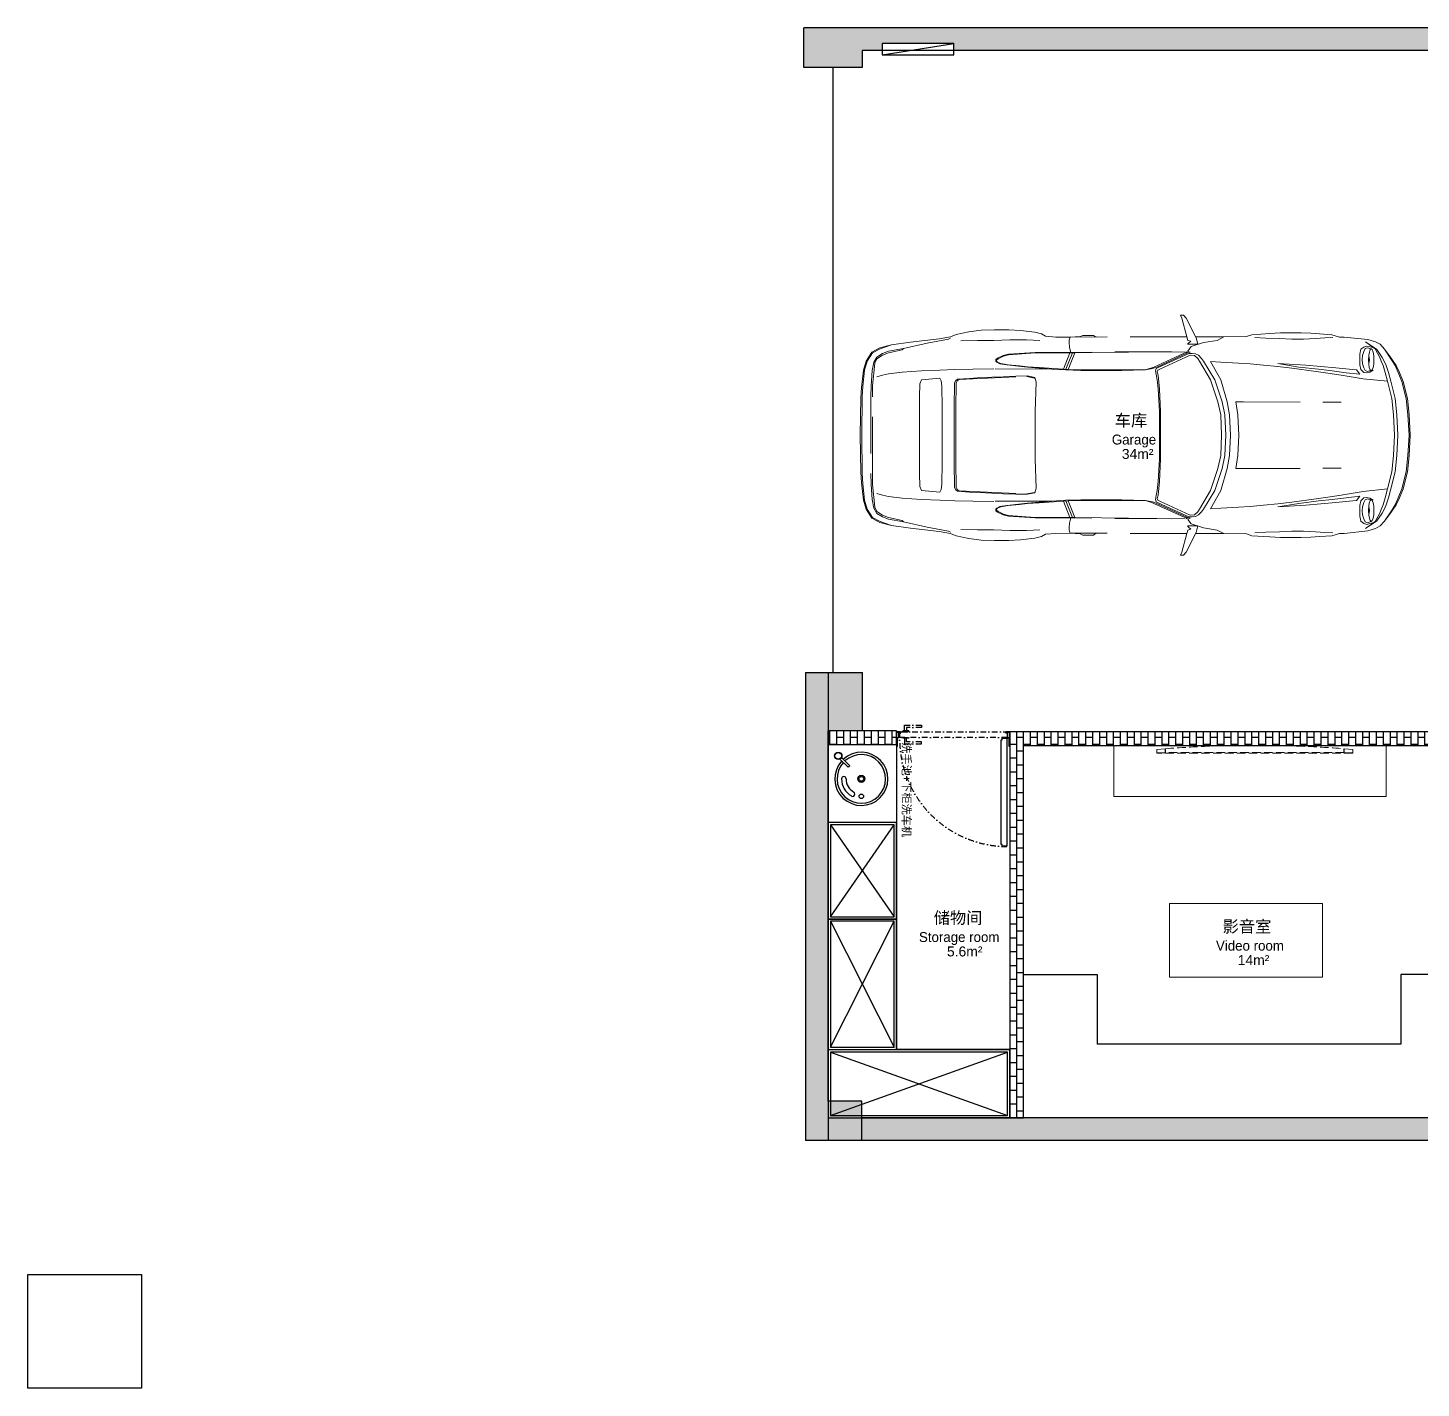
# Model space of a CAD drawing. Header units: millimetres. Extents: x -108767 to 78913, y -380878 to 1470.
# Drawn here: x -222 to 12053, y -177998 to -166016 of the extents above; entities that cross this region are included whole.
import ezdxf
from ezdxf.enums import TextEntityAlignment as Align

# ---------------------------------------------------------------- set-up
doc = ezdxf.new("R2010")
doc.units = ezdxf.units.MM
doc.header["$LTSCALE"] = 10
doc.linetypes.add('DASH', pattern=[0.35, 0.25, -0.1])
doc.linetypes.add('DASHDOT', pattern=[1, 0.5, -0.25, 0, -0.25])
for name, color, linetype in [('012到顶家具', 55, 'Continuous'), ('021洁具', 146, 'Continuous'), ('3-New Window', 4, 'Continuous'), ('DOOR', 60, 'Continuous'), ('FF-FURN', 51, 'Continuous'), ('FF-TEXT', 50, 'Continuous'), ('NW-01-wall(原有墙体)', 255, 'Continuous'), ('NW-02-free(活动家具)', 241, 'Continuous'), ('NW-02-厨卫具', 44, 'Continuous'), ('T01-天花', 30, 'Continuous'), ('wipess', 8, 'Continuous'), ('强弱电箱', 10, 'Continuous')]:
    doc.layers.add(name, color=color, linetype=linetype)
doc.layers.add('活动家具', color=34, linetype='Continuous', lineweight=18)
doc.styles.add('ARIAL', font='arial.ttf')
doc.styles.add('CCD-HB', font='hbsmall.shx')
doc.styles.get("Standard").update_dxf_attribs({"font": ''})
doc.styles.add('STO', font='')
doc.styles.get('Standard').set_extended_font_data('SimSun')
doc.styles.get('STO').set_extended_font_data('SimSun')
pattern_1 = [(90, (-70270.71, -180008.13), (-60.96, 4e-15), []), (180, (-70270.71, -180008.13), (-60.96, -60.96), [60.96, -60.96])]

# ---------------------------------------------------------------- blocks, each defined once
blk = doc.blocks.new('车')
at = {"layer": 'NW-02-free(活动家具)', "color": 8, "linetype": 'DASH', "lineweight": 5, "ltscale": 20}
for p, q in [((7193.7, -2589.1), (7191.2, -2589.1)), ((7191.2, -2589.1), (7192.3, -2592)), ((7196.2, -2592), (7193.7, -2589.1)), ((7027.2, -2602.1), (7015.4, -2602.4)), ((7039.8, -2602.1), (7027.2, -2602.1)), ((7050.2, -2602.7), (7039.8, -2602.1)), ((7192.3, -2592), (7196.6, -2608.4)), ((7204.8, -2609.2), (7196.2, -2592)), ((6953.3, -2613.1), (6936.5, -2615.3)), ((6967.8, -2613.9), (6946.9, -2618.7)), ((6978.4, -2610.1), (6953.3, -2613.1)), ((6986.7, -2610.3), (6967.8, -2613.9)), ((6988.5, -2608.4), (6978.4, -2610.1)), ((6988.5, -2609.4), (6986.7, -2610.3)), ((6993.5, -2606.3), (6988.5, -2608.4)), ((7004.6, -2603.8), (6993.5, -2606.3)), ((7012.1, -2611.4), (6997.6, -2611.8)), ((7015.4, -2602.4), (7004.6, -2603.8)), ((7026.6, -2611.4), (7012.1, -2611.4)), ((7040.6, -2611), (7026.6, -2611.4)), ((7055.3, -2611), (7040.6, -2611)), ((7062.7, -2604.2), (7050.2, -2602.7)), ((7067.1, -2611.4), (7055.3, -2611)), ((7068.5, -2605.6), (7062.7, -2604.2)), ((7072.1, -2607.8), (7068.5, -2605.6)), ((7081.3, -2608.5), (7072.1, -2607.8)), ((7094, -2608.5), (7081.3, -2608.5)), ((7092.9, -2611.2), (7094, -2608.5)), ((7092.9, -2613.4), (7092.9, -2611.2)), ((7093.2, -2617.4), (7092.9, -2613.4)), ((7196.6, -2608.3), (7094, -2608.5)), ((7102.2, -2608.4), (7098.3, -2608.4)), ((7105.1, -2607), (7102.2, -2608.4)), ((7114.4, -2607), (7105.1, -2607)), ((7116.2, -2608.4), (7114.4, -2607)), ((7116.9, -2608.4), (7116.2, -2608.4)), ((7196.6, -2608.4), (7197.4, -2611.4)), ((7198.1, -2613.8), (7197.3, -2614.9)), ((7197.4, -2611.4), (7200.2, -2612.1)), ((7200.2, -2612.1), (7198.1, -2613.8)), ((7200.5, -2616.9), (7211.3, -2613.3)), ((7229.2, -2608.3), (7204.4, -2608.3)), ((7206.2, -2614.9), (7204.8, -2609.2)), ((7211.3, -2613.3), (7223.5, -2611.4)), ((7223.5, -2611.4), (7229.2, -2608.3)), ((7249.3, -2608), (7229.2, -2608.3)), ((7254, -2606.4), (7249.3, -2608)), ((7269.7, -2605.4), (7254, -2606.4)), ((7266.2, -2609.5), (7256.7, -2608.9)), ((7278.2, -2609.9), (7266.2, -2609.5)), ((7279.1, -2604.8), (7269.7, -2605.4)), ((7289.1, -2610.4), (7278.2, -2609.9)), ((7289.1, -2604.8), (7279.1, -2604.8)), ((7297.4, -2604.8), (7289.1, -2604.8)), ((7299.5, -2610.3), (7289.1, -2610.4)), ((7306, -2605.1), (7297.4, -2604.8)), ((7309.9, -2609.8), (7299.5, -2610.3)), ((7313.5, -2605.7), (7306, -2605.1)), ((7318.2, -2609.3), (7309.9, -2609.8)), ((7324.3, -2606.4), (7313.5, -2605.7)), ((7325.3, -2609), (7318.2, -2609.3)), ((7331.1, -2608.5), (7324.3, -2606.4)), ((7335.4, -2608.5), (7331.1, -2608.5)), ((7356.2, -2610.6), (7335.4, -2608.5)), ((7362.7, -2618.9), (7354, -2612.6)), ((7354, -2612.6), (7364.1, -2619.5)), ((7363, -2612.8), (7356.2, -2610.6)), ((7367, -2614.9), (7363, -2612.8)), ((6914, -2629.7), (6919.2, -2621.7)), ((6919.7, -2622.4), (6915.1, -2629.7)), ((6919.2, -2621.7), (6926.2, -2618.1)), ((6926.4, -2618.8), (6919.7, -2622.4)), ((6923.6, -2626.1), (6920.9, -2630.6)), ((6928.6, -2623.1), (6923.6, -2626.1)), ((6928.6, -2624.5), (6923.6, -2627.8)), ((6926.2, -2618.1), (6936.5, -2615.3)), ((6936.5, -2615.3), (6926.4, -2618.8)), ((6933.9, -2620.9), (6928.6, -2623.1)), ((6933.9, -2622.3), (6928.6, -2624.5)), ((6946.9, -2618.7), (6933.9, -2620.9)), ((6945.8, -2619.9), (6933.9, -2622.3)), ((6946.9, -2618.7), (6945.8, -2619.9)), ((7029.9, -2627.2), (7034.8, -2624.8)), ((7030.4, -2627.6), (7035, -2625.3)), ((7034.8, -2624.8), (7039.4, -2623.6)), ((7035, -2625.3), (7039.4, -2624.1)), ((7039.4, -2623.6), (7063.1, -2622.1)), ((7039.4, -2624.1), (7063.1, -2622.4)), ((7063.1, -2622.1), (7197.6, -2621.1)), ((7063.1, -2622.4), (7094.3, -2622.5)), ((7093.7, -2622.5), (7087.9, -2636.8)), ((7095.8, -2622.5), (7090, -2636.9)), ((7097.9, -2622.5), (7092.1, -2637)), ((7094.3, -2621.1), (7093.2, -2617.4)), ((7094.3, -2622.5), (7094.3, -2621.1)), ((7094.3, -2622.5), (7097.9, -2622.5)), ((7097.9, -2622.5), (7145.2, -2621.9)), ((7145.2, -2621.9), (7196.1, -2621.4)), ((7194.3, -2622.7), (7167.6, -2634.9)), ((7196.8, -2622.7), (7170.1, -2634.9)), ((7198.4, -2623), (7171.3, -2635.3)), ((7199.7, -2624.6), (7172.8, -2636.8)), ((7197.1, -2621.8), (7194.3, -2622.7)), ((7196.1, -2621.4), (7197.1, -2621.8)), ((7199.6, -2621.8), (7196.8, -2622.7)), ((7197.3, -2614.9), (7206.2, -2614.9)), ((7197.6, -2620.8), (7200.5, -2616.9)), ((7197.6, -2621.1), (7199.6, -2621.8)), ((7201.4, -2622.9), (7198.4, -2623)), ((7203.3, -2624.8), (7199.7, -2624.6)), ((7204.3, -2623.2), (7201.4, -2622.9)), ((7206.2, -2627.3), (7203.3, -2624.8)), ((7207, -2624.6), (7204.3, -2623.2)), ((7209.6, -2627.3), (7207, -2624.6)), ((7349.1, -2623.6), (7349, -2627.1)), ((7349.9, -2619.2), (7349.1, -2623.6)), ((7352.7, -2617.3), (7349.9, -2619.2)), ((7351.2, -2628.4), (7351.5, -2624.8)), ((7351.5, -2624.8), (7352.5, -2621.2)), ((7352.5, -2621.2), (7353.9, -2618.7)), ((7355.1, -2616.4), (7352.7, -2617.3)), ((7353.9, -2618.7), (7355.7, -2617.9)), ((7358, -2617.1), (7355.1, -2616.4)), ((7355.7, -2617.9), (7359.1, -2618.9)), ((7357, -2624.6), (7356.7, -2628.6)), ((7357.5, -2621.7), (7357, -2624.6)), ((7357.1, -2624.9), (7357.6, -2628.6)), ((7358.2, -2619.6), (7357.5, -2621.7)), ((7360.9, -2617.8), (7358, -2617.1)), ((7359.1, -2618.9), (7358.2, -2619.6)), ((7360, -2619.6), (7359.1, -2618.9)), ((7360.7, -2621.7), (7360, -2619.6)), ((7361.3, -2624.9), (7360.7, -2621.7)), ((7361.4, -2628.6), (7361.3, -2624.9)), ((7366.6, -2626.4), (7362.7, -2618.9)), ((7364.1, -2619.5), (7368.8, -2626.4)), ((7368, -2629.6), (7366.6, -2626.4)), ((7370.9, -2619.2), (7367, -2614.9)), ((7368.8, -2626.4), (7370.6, -2629.6)), ((7377.7, -2629.3), (7370.9, -2619.2)), ((7375.2, -2625), (7370.9, -2619.2)), ((7381.2, -2633.6), (7375.2, -2625)), ((6909.9, -2653), (6911.8, -2637.8)), ((6912.8, -2637.8), (6911.1, -2651.9)), ((6911.8, -2637.8), (6914, -2629.7)), ((6915.1, -2629.7), (6912.8, -2637.8)), ((6919.5, -2638.1), (6918.6, -2651.6)), ((6920.9, -2630.6), (6919.5, -2638.1)), ((6921.7, -2631.4), (6919.7, -2651.4)), ((6923.6, -2627.8), (6921.7, -2631.4)), ((6962.9, -2638.3), (6945.8, -2639.3)), ((6979, -2637.6), (6962.9, -2638.3)), ((6992.4, -2637), (6979, -2637.6)), ((7008.2, -2636.8), (6992.4, -2637)), ((7026.5, -2636.6), (7008.2, -2636.8)), ((7077.8, -2636.7), (7026.5, -2636.6)), ((7028.3, -2629.8), (7028.5, -2628.3)), ((7029.3, -2630.7), (7028.3, -2629.8)), ((7028.5, -2628.3), (7029.9, -2627.2)), ((7029.1, -2629.8), (7029.2, -2628.6)), ((7029.8, -2630.7), (7029.1, -2629.8)), ((7029.2, -2628.6), (7030.4, -2627.6)), ((7031.9, -2632), (7029.3, -2630.7)), ((7032.9, -2631.9), (7029.8, -2630.7)), ((7038, -2633.1), (7031.9, -2632)), ((7039.3, -2632.9), (7032.9, -2631.9)), ((7048.3, -2634.2), (7038, -2633.1)), ((7049.2, -2633.9), (7039.3, -2632.9)), ((7056.4, -2634.9), (7048.3, -2634.2)), ((7056.3, -2634.7), (7049.2, -2633.9)), ((7066.7, -2635.4), (7056.3, -2634.7)), ((7066.7, -2636), (7056.4, -2634.9)), ((7087.9, -2636.8), (7066.7, -2635.4)), ((7077.8, -2636.7), (7066.7, -2636)), ((7089.7, -2637.5), (7077.8, -2636.7)), ((7092.1, -2637), (7087.9, -2636.8)), ((7103.4, -2637.9), (7089.7, -2637.5)), ((7116.9, -2637.4), (7092.1, -2637)), ((7116.9, -2637.9), (7103.4, -2637.9)), ((7126.5, -2637.3), (7116.9, -2637.4)), ((7139.5, -2637.9), (7116.9, -2637.9)), ((7139.6, -2637.3), (7126.5, -2637.3)), ((7160.1, -2637.4), (7139.5, -2637.9)), ((7151.9, -2637.3), (7139.6, -2637.3)), ((7161.1, -2637), (7151.9, -2637.3)), ((7166.3, -2636.3), (7160.1, -2637.4)), ((7163.8, -2636.3), (7161.1, -2637)), ((7165.7, -2635.6), (7163.8, -2636.3)), ((7167.6, -2634.9), (7165.7, -2635.6)), ((7168.3, -2635.6), (7166.3, -2636.3)), ((7170.1, -2634.9), (7168.3, -2635.6)), ((7169.7, -2636.1), (7169, -2638.2)), ((7169, -2638.2), (7169.7, -2641.6)), ((7171.3, -2635.3), (7169.7, -2636.1)), ((7171.2, -2637.7), (7170.5, -2639.1)), ((7170.5, -2639.1), (7171.4, -2642)), ((7172.8, -2636.8), (7171.2, -2637.7)), ((7207.8, -2629.7), (7206.2, -2627.3)), ((7217.6, -2646.1), (7207.8, -2629.7)), ((7211.3, -2629.7), (7209.6, -2627.3)), ((7221.2, -2646.1), (7211.3, -2629.7)), ((7226.6, -2630.7), (7217.5, -2630)), ((7217.5, -2630), (7226.5, -2646.1)), ((7242.1, -2631.4), (7226.6, -2630.7)), ((7252.5, -2632.2), (7242.1, -2631.4)), ((7264.3, -2633.2), (7252.5, -2632.2)), ((7276.9, -2634.4), (7264.3, -2633.2)), ((7276.9, -2631.8), (7295.2, -2634.9)), ((7301.4, -2633.4), (7276.9, -2631.8)), ((7289.1, -2635.8), (7276.9, -2634.4)), ((7310.6, -2638.7), (7289.1, -2635.8)), ((7295.2, -2634.9), (7312.8, -2636.9)), ((7314.7, -2634.3), (7301.4, -2633.4)), ((7320.9, -2640.4), (7310.6, -2638.7)), ((7312.8, -2636.9), (7324.7, -2638.3)), ((7328, -2635.6), (7314.7, -2634.3)), ((7324.7, -2638.3), (7337, -2639.9)), ((7339.6, -2636.7), (7328, -2635.6)), ((7346, -2637.3), (7339.6, -2636.7)), ((7349.2, -2641.2), (7346, -2637.3)), ((7349, -2627.1), (7349, -2629.3)), ((7349, -2629.3), (7349.1, -2632.9)), ((7349.1, -2632.9), (7349.9, -2637.2)), ((7349.9, -2637.2), (7352.7, -2639.8)), ((7351.5, -2632), (7351.2, -2628.4)), ((7352.5, -2635.6), (7351.5, -2632)), ((7353.9, -2637.9), (7352.5, -2635.6)), ((7355.7, -2638.8), (7353.9, -2637.9)), ((7356.8, -2638.6), (7355.7, -2638.8)), ((7356.7, -2628.6), (7357.1, -2632.3)), ((7359.1, -2638), (7356.8, -2638.6)), ((7357.6, -2628.6), (7356.9, -2632.2)), ((7357.1, -2632.3), (7357.4, -2635.2)), ((7357.4, -2635.2), (7358.2, -2637.4)), ((7358, -2639.4), (7360.9, -2637.6)), ((7358.2, -2637.4), (7359.1, -2638)), ((7359.1, -2638), (7360, -2637.4)), ((7360, -2637.4), (7360.7, -2635.4)), ((7360.7, -2635.4), (7361.3, -2632.3)), ((7361.3, -2632.3), (7361.4, -2628.6)), ((7369.5, -2633.5), (7368, -2629.6)), ((7371.5, -2639.7), (7369.5, -2633.5)), ((7370.6, -2629.6), (7372.3, -2633.5)), ((7372.3, -2633.5), (7374.3, -2639.7)), ((7380.1, -2633.6), (7377.7, -2629.3)), ((7382.8, -2639.7), (7380.1, -2633.6)), ((7383.9, -2639.7), (7381.2, -2633.6)), ((6919.7, -2651.4), (6919.6, -2661.1)), ((6928.6, -2642.1), (6923.6, -2643.5)), ((6933.9, -2640.8), (6928.6, -2642.1)), ((6945.8, -2639.3), (6933.9, -2640.8)), ((6961.1, -2661.2), (6961.5, -2649.7)), ((6961.5, -2649.7), (6962.9, -2646.3)), ((6962.9, -2646.3), (6979.1, -2644.8)), ((6979.1, -2644.8), (6980.2, -2647.1)), ((6980.2, -2647.1), (6980.9, -2651.5)), ((6992, -2648.8), (6991.7, -2670.9)), ((6993.2, -2646.9), (6992, -2648.8)), ((6993.1, -2671.3), (6993.3, -2649.2)), ((6994.7, -2645.6), (6993.2, -2646.9)), ((6993.3, -2649.2), (6994.4, -2647.2)), ((6994.4, -2647.2), (6996, -2646)), ((7005.3, -2644.9), (6994.7, -2645.6)), ((6996, -2646), (7055.8, -2643.2)), ((7011.9, -2644.5), (7005.3, -2644.9)), ((7019.3, -2644.1), (7011.9, -2644.5)), ((7025, -2643.9), (7019.3, -2644.1)), ((7034.9, -2643.4), (7025, -2643.9)), ((7046, -2643), (7034.9, -2643.4)), ((7056.3, -2642.8), (7046, -2643)), ((7055.8, -2643.2), (7062.3, -2644.6)), ((7062.7, -2644.2), (7056.3, -2642.8)), ((7063.8, -2648.3), (7062.7, -2644.2)), ((7063.1, -2674.1), (7063.8, -2648.3)), ((7169.7, -2641.6), (7170.6, -2646.1)), ((7170.6, -2646.1), (7171.5, -2654.1)), ((7171.4, -2642), (7172.7, -2654.3)), ((7224.1, -2665.5), (7217.6, -2646.1)), ((7227.7, -2665.5), (7221.2, -2646.1)), ((7226.5, -2646.1), (7232.2, -2665.5)), ((7332.5, -2642.2), (7320.9, -2640.4)), ((7343.1, -2643.8), (7332.5, -2642.2)), ((7337, -2639.9), (7349.2, -2641.2)), ((7352, -2645.3), (7343.1, -2643.8)), ((7373.4, -2647.5), (7352, -2645.3)), ((7352.7, -2639.8), (7355.1, -2640)), ((7355.1, -2640), (7358, -2639.4)), ((7373.4, -2647.5), (7371.5, -2639.7)), ((7377.2, -2662.6), (7373.4, -2647.5)), ((7374.3, -2639.7), (7376.3, -2647.5)), ((7376.3, -2647.5), (7380.1, -2662.6)), ((7386.2, -2647.6), (7382.8, -2639.7)), ((7387.2, -2647.6), (7383.9, -2639.7)), ((7389.9, -2662.7), (7386.2, -2647.6)), ((7391, -2662.7), (7387.2, -2647.6)), ((6908.9, -2694.9), (6909.5, -2662.4)), ((6909.5, -2662.4), (6909.9, -2653)), ((6910.7, -2661.3), (6910.3, -2694.9)), ((6911.1, -2651.9), (6910.7, -2661.3)), ((6918.6, -2651.6), (6918.3, -2661.2)), ((6918.3, -2661.2), (6918.3, -2728.7)), ((6919.6, -2728.8), (6919.6, -2661.1)), ((6961.1, -2694.9), (6961.1, -2661.2)), ((6980.9, -2651.5), (6981, -2670.9)), ((7171.5, -2654.1), (7172.6, -2674.2)), ((7172.7, -2654.3), (7173.4, -2674.2)), ((7378.8, -2677), (7377.2, -2662.6)), ((7380.1, -2662.6), (7381.7, -2677)), ((7391.5, -2677), (7389.9, -2662.7)), ((7392.6, -2677), (7391, -2662.7)), ((6981, -2670.9), (6981, -2694.9)), ((6991.7, -2670.9), (6991.7, -2694.9)), ((6993.1, -2695), (6993.1, -2671.3)), ((7063.1, -2695), (7063.1, -2674.1)), ((7172.6, -2674.2), (7172.5, -2694.9)), ((7173.4, -2674.2), (7173.6, -2694.9)), ((7226.6, -2677), (7224.1, -2665.5)), ((7230.2, -2677), (7227.7, -2665.5)), ((7232.2, -2665.5), (7234.3, -2677)), ((7241.7, -2677), (7239.9, -2665.5)), ((7239.9, -2665.5), (7246.5, -2665.6)), ((7246.5, -2665.6), (7320.9, -2665.8)), ((7320.9, -2665.8), (7332.5, -2665.9)), ((7227.3, -2694.9), (7226.6, -2677)), ((7230.9, -2694.9), (7230.2, -2677)), ((7234.3, -2677), (7235.1, -2694.9)), ((7242.4, -2694.9), (7241.7, -2677)), ((7379.7, -2694.9), (7378.8, -2677)), ((7381.7, -2677), (7382.6, -2694.9)), ((7392.5, -2694.9), (7391.5, -2677)), ((7393.5, -2694.9), (7392.6, -2677)), ((6908.9, -2695), (6909.5, -2727.5)), ((6910.7, -2728.6), (6910.3, -2694.9)), ((6961.1, -2694.9), (6961.1, -2728.6)), ((6981, -2718.9), (6981, -2694.9)), ((6991.7, -2718.9), (6991.7, -2694.9)), ((6993.1, -2694.9), (6993.1, -2718.6)), ((7063.1, -2694.9), (7063.1, -2715.7)), ((7172.6, -2715.7), (7172.5, -2694.9)), ((7173.4, -2715.7), (7173.6, -2694.9)), ((7227.3, -2694.9), (7226.6, -2712.8)), ((7230.9, -2694.9), (7230.2, -2712.8)), ((7234.3, -2712.8), (7235.1, -2694.9)), ((7242.4, -2694.9), (7241.7, -2712.8)), ((7379.7, -2694.9), (7378.8, -2712.9)), ((7381.7, -2712.9), (7382.6, -2694.9)), ((7392.5, -2694.9), (7391.5, -2712.8)), ((7393.5, -2694.9), (7392.6, -2712.8)), ((7393.5, -2694.9), (7393.5, -2694.9)), ((6980.9, -2738.4), (6981, -2718.9)), ((6992, -2741.1), (6991.7, -2718.9)), ((6993.1, -2718.6), (6993.3, -2740.7)), ((7063.1, -2715.7), (7063.8, -2741.6)), ((7171.5, -2735.8), (7172.6, -2715.7)), ((7172.7, -2735.6), (7173.4, -2715.7)), ((7224.1, -2724.4), (7217.6, -2743.7)), ((7227.7, -2724.4), (7221.2, -2743.7)), ((7226.6, -2712.8), (7224.1, -2724.4)), ((7226.5, -2743.7), (7232.2, -2724.4)), ((7230.2, -2712.8), (7227.7, -2724.4)), ((7232.2, -2724.4), (7234.3, -2712.8)), ((7241.7, -2712.8), (7239.9, -2724.4)), ((7239.9, -2724.4), (7246.5, -2724.3)), ((7246.5, -2724.3), (7320.9, -2724.1)), ((7320.9, -2724.1), (7332.5, -2723.9)), ((7378.8, -2712.9), (7377.2, -2727.2)), ((7380.1, -2727.2), (7381.7, -2712.9)), ((7391.5, -2712.8), (7389.9, -2727.2)), ((7392.6, -2712.8), (7391, -2727.2)), ((6909.5, -2727.5), (6909.9, -2736.8)), ((6909.9, -2736.8), (6911.8, -2752.1)), ((6911.1, -2737.9), (6910.7, -2728.6)), ((6918.6, -2738.3), (6918.3, -2728.7)), ((6919.7, -2738.4), (6919.6, -2728.8)), ((6961.1, -2728.6), (6961.5, -2740.1)), ((7170.6, -2743.7), (7171.5, -2735.8)), ((7171.4, -2747.9), (7172.7, -2735.6)), ((7377.2, -2727.2), (7373.4, -2742.3)), ((7376.3, -2742.3), (7380.1, -2727.2)), ((7389.9, -2727.2), (7386.2, -2742.3)), ((7391, -2727.2), (7387.2, -2742.3)), ((6912.8, -2752.1), (6911.1, -2737.9)), ((6919.5, -2751.7), (6918.6, -2738.3)), ((6921.7, -2758.4), (6919.7, -2738.4)), ((6928.6, -2747.8), (6923.6, -2746.3)), ((6933.9, -2749), (6928.6, -2747.8)), ((6945.8, -2750.5), (6933.9, -2749)), ((6961.5, -2740.1), (6962.9, -2743.6)), ((6962.9, -2743.6), (6979.1, -2745)), ((6979.1, -2745), (6980.2, -2742.7)), ((6980.2, -2742.7), (6980.9, -2738.4)), ((6993.2, -2743), (6992, -2741.1)), ((6994.7, -2744.3), (6993.2, -2743)), ((6993.3, -2740.7), (6994.4, -2742.7)), ((6994.4, -2742.7), (6996, -2743.9)), ((7005.3, -2745), (6994.7, -2744.3)), ((6996, -2743.9), (7055.8, -2746.6)), ((7011.9, -2745.4), (7005.3, -2745)), ((7019.3, -2745.8), (7011.9, -2745.4)), ((7025, -2746), (7019.3, -2745.8)), ((7034.9, -2746.5), (7025, -2746)), ((7046, -2746.8), (7034.9, -2746.5)), ((7056.3, -2747), (7046, -2746.8)), ((7055.8, -2746.6), (7062.3, -2745.3)), ((7062.7, -2745.7), (7056.3, -2747)), ((7063.8, -2741.6), (7062.7, -2745.7)), ((7169, -2751.6), (7169.7, -2748.2)), ((7169.7, -2748.2), (7170.6, -2743.7)), ((7170.5, -2750.8), (7171.4, -2747.9)), ((7217.6, -2743.7), (7207.8, -2760.2)), ((7221.2, -2743.7), (7211.3, -2760.2)), ((7217.5, -2759.8), (7226.5, -2743.7)), ((7320.9, -2749.4), (7310.6, -2751.1)), ((7332.5, -2747.7), (7320.9, -2749.4)), ((7343.1, -2746), (7332.5, -2747.7)), ((7337, -2750), (7349.2, -2748.7)), ((7352, -2744.6), (7343.1, -2746)), ((7349.2, -2748.7), (7346, -2752.6)), ((7373.4, -2742.3), (7352, -2744.6)), ((7373.4, -2742.3), (7371.5, -2750.2)), ((7374.3, -2750.2), (7376.3, -2742.3)), ((7386.2, -2742.3), (7382.8, -2750.2)), ((7387.2, -2742.3), (7383.9, -2750.2)), ((6911.8, -2752.1), (6914, -2760.2)), ((6915.1, -2760.2), (6912.8, -2752.1)), ((6914, -2760.2), (6919.2, -2768.1)), ((6919.7, -2767.4), (6915.1, -2760.2)), ((6920.9, -2759.3), (6919.5, -2751.7)), ((6923.6, -2763.8), (6920.9, -2759.3)), ((6923.6, -2762.1), (6921.7, -2758.4)), ((6962.9, -2751.5), (6945.8, -2750.5)), ((6979, -2752.3), (6962.9, -2751.5)), ((6992.4, -2752.8), (6979, -2752.3)), ((7008.2, -2753), (6992.4, -2752.8)), ((7026.5, -2753.2), (7008.2, -2753)), ((7077.8, -2753.1), (7026.5, -2753.2)), ((7029.3, -2759.1), (7028.3, -2760.1)), ((7028.3, -2760.1), (7028.5, -2761.6)), ((7028.5, -2761.6), (7029.9, -2762.7)), ((7029.8, -2759.1), (7029.1, -2760)), ((7029.1, -2760), (7029.2, -2761.2)), ((7029.2, -2761.2), (7030.4, -2762.3)), ((7031.9, -2757.8), (7029.3, -2759.1)), ((7032.9, -2758), (7029.8, -2759.1)), ((7038, -2756.8), (7031.9, -2757.8)), ((7039.3, -2757), (7032.9, -2758)), ((7048.3, -2755.6), (7038, -2756.8)), ((7049.2, -2756), (7039.3, -2757)), ((7056.4, -2754.9), (7048.3, -2755.6)), ((7056.3, -2755.2), (7049.2, -2756)), ((7066.7, -2754.5), (7056.3, -2755.2)), ((7066.7, -2753.9), (7056.4, -2754.9)), ((7087.9, -2753), (7066.7, -2754.5)), ((7077.8, -2753.1), (7066.7, -2753.9)), ((7089.7, -2752.3), (7077.8, -2753.1)), ((7092.1, -2752.8), (7087.9, -2753)), ((7093.7, -2767.4), (7087.9, -2753)), ((7103.4, -2752), (7089.7, -2752.3)), ((7095.8, -2767.4), (7090, -2752.9)), ((7116.9, -2752.5), (7092.1, -2752.8)), ((7097.9, -2767.4), (7092.1, -2752.8)), ((7116.9, -2752), (7103.4, -2752)), ((7139.5, -2752), (7116.9, -2752)), ((7126.5, -2752.6), (7116.9, -2752.5)), ((7139.6, -2752.6), (7126.5, -2752.6)), ((7160.1, -2752.5), (7139.5, -2752)), ((7151.9, -2752.6), (7139.6, -2752.6)), ((7161.1, -2752.9), (7151.9, -2752.6)), ((7166.3, -2753.6), (7160.1, -2752.5)), ((7163.8, -2753.6), (7161.1, -2752.9)), ((7165.7, -2754.3), (7163.8, -2753.6)), ((7167.6, -2755), (7165.7, -2754.3)), ((7168.3, -2754.3), (7166.3, -2753.6)), ((7194.3, -2767.1), (7167.6, -2755)), ((7170.1, -2755), (7168.3, -2754.3)), ((7169.7, -2753.7), (7169, -2751.6)), ((7171.3, -2754.6), (7169.7, -2753.7)), ((7196.8, -2767.1), (7170.1, -2755)), ((7171.2, -2752.1), (7170.5, -2750.8)), ((7172.8, -2753.1), (7171.2, -2752.1)), ((7198.4, -2766.8), (7171.3, -2754.6)), ((7199.7, -2765.3), (7172.8, -2753.1)), ((7207.8, -2760.2), (7206.2, -2762.5)), ((7211.3, -2760.2), (7209.6, -2762.5)), ((7226.6, -2759.1), (7217.5, -2759.8)), ((7242.1, -2758.4), (7226.6, -2759.1)), ((7252.5, -2757.7), (7242.1, -2758.4)), ((7264.3, -2756.6), (7252.5, -2757.7)), ((7276.9, -2755.4), (7264.3, -2756.6)), ((7289.1, -2754), (7276.9, -2755.4)), ((7276.9, -2758.1), (7295.2, -2755)), ((7301.4, -2756.5), (7276.9, -2758.1)), ((7310.6, -2751.1), (7289.1, -2754)), ((7295.2, -2755), (7312.8, -2752.9)), ((7314.7, -2755.5), (7301.4, -2756.5)), ((7312.8, -2752.9), (7324.7, -2751.5)), ((7328, -2754.3), (7314.7, -2755.5)), ((7324.7, -2751.5), (7337, -2750)), ((7339.6, -2753.1), (7328, -2754.3)), ((7346, -2752.6), (7339.6, -2753.1)), ((7349, -2760.6), (7349.1, -2757)), ((7349, -2762.7), (7349, -2760.6)), ((7349.1, -2757), (7349.9, -2752.7)), ((7349.9, -2752.7), (7352.7, -2750.1)), ((7351.5, -2757.9), (7351.2, -2761.5)), ((7351.2, -2761.5), (7351.5, -2765)), ((7352.5, -2754.3), (7351.5, -2757.9)), ((7353.9, -2752), (7352.5, -2754.3)), ((7352.7, -2750.1), (7355.1, -2749.8)), ((7355.7, -2751), (7353.9, -2752)), ((7355.1, -2749.8), (7358, -2750.5)), ((7356.8, -2751.2), (7355.7, -2751)), ((7356.7, -2761.3), (7357.1, -2757.6)), ((7357, -2765.3), (7356.7, -2761.3)), ((7359.1, -2751.8), (7356.8, -2751.2)), ((7357.6, -2761.3), (7356.9, -2757.6)), ((7357.1, -2757.6), (7357.4, -2754.7)), ((7357.1, -2765), (7357.6, -2761.3)), ((7357.4, -2754.7), (7358.2, -2752.5)), ((7358, -2750.5), (7360.9, -2752.3)), ((7358.2, -2752.5), (7359.1, -2751.8)), ((7359.1, -2751.8), (7360, -2752.5)), ((7360, -2752.5), (7360.7, -2754.4)), ((7360.7, -2754.4), (7361.3, -2757.6)), ((7361.3, -2757.6), (7361.4, -2761.3)), ((7361.4, -2761.3), (7361.3, -2765)), ((7368, -2760.3), (7366.6, -2763.5)), ((7369.5, -2756.3), (7368, -2760.3)), ((7368.8, -2763.5), (7370.6, -2760.3)), ((7371.5, -2750.2), (7369.5, -2756.3)), ((7370.6, -2760.3), (7372.3, -2756.3)), ((7377.7, -2760.6), (7370.9, -2770.6)), ((7372.3, -2756.3), (7374.3, -2750.2)), ((7381.2, -2756.3), (7375.2, -2764.8)), ((7380.1, -2756.3), (7377.7, -2760.6)), ((7382.8, -2750.2), (7380.1, -2756.3)), ((7383.9, -2750.2), (7381.2, -2756.3)), ((6919.2, -2768.1), (6926.2, -2771.7)), ((6926.4, -2771.1), (6919.7, -2767.4)), ((6928.6, -2765.3), (6923.6, -2762.1)), ((6928.6, -2766.8), (6923.6, -2763.8)), ((6926.2, -2771.7), (6936.5, -2774.5)), ((6936.5, -2774.5), (6926.4, -2771.1)), ((6933.9, -2767.5), (6928.6, -2765.3)), ((6933.9, -2769), (6928.6, -2766.8)), ((6945.8, -2770), (6933.9, -2767.5)), ((6946.9, -2771.2), (6933.9, -2769)), ((6946.9, -2771.2), (6945.8, -2770)), ((6967.8, -2776), (6946.9, -2771.2)), ((7029.9, -2762.7), (7034.8, -2765.1)), ((7030.4, -2762.3), (7035, -2764.5)), ((7034.8, -2765.1), (7039.4, -2766.2)), ((7035, -2764.5), (7039.4, -2765.8)), ((7039.4, -2765.8), (7063.1, -2767.4)), ((7039.4, -2766.2), (7063.1, -2767.8)), ((7063.1, -2767.4), (7094.3, -2767.4)), ((7063.1, -2767.8), (7197.6, -2768.8)), ((7093.2, -2772.4), (7092.9, -2776.4)), ((7094.3, -2768.8), (7093.2, -2772.4)), ((7094.3, -2767.4), (7097.9, -2767.4)), ((7094.3, -2767.4), (7094.3, -2768.8)), ((7097.9, -2767.4), (7145.2, -2767.9)), ((7145.2, -2767.9), (7196.1, -2768.5)), ((7197.1, -2768.1), (7194.3, -2767.1)), ((7196.1, -2768.5), (7197.1, -2768.1)), ((7199.6, -2768.1), (7196.8, -2767.1)), ((7197.6, -2768.8), (7199.6, -2768.1)), ((7197.6, -2769.1), (7200.5, -2773)), ((7201.4, -2766.9), (7198.4, -2766.8)), ((7203.3, -2765), (7199.7, -2765.3)), ((7200.5, -2773), (7211.3, -2776.6)), ((7204.3, -2766.7), (7201.4, -2766.9)), ((7206.2, -2762.5), (7203.3, -2765)), ((7207, -2765.2), (7204.3, -2766.7)), ((7209.6, -2762.5), (7207, -2765.2)), ((7349.1, -2766.3), (7349, -2762.7)), ((7349.9, -2770.6), (7349.1, -2766.3)), ((7352.7, -2772.6), (7349.9, -2770.6)), ((7351.5, -2765), (7352.5, -2768.7)), ((7352.5, -2768.7), (7353.9, -2771.2)), ((7355.1, -2773.5), (7352.7, -2772.6)), ((7353.9, -2771.2), (7355.7, -2772)), ((7354, -2777.2), (7364.1, -2770.3)), ((7362.7, -2771), (7354, -2777.2)), ((7358, -2772.8), (7355.1, -2773.5)), ((7355.7, -2772), (7359.1, -2771)), ((7357.5, -2768.1), (7357, -2765.3)), ((7358.2, -2770.2), (7357.5, -2768.1)), ((7360.9, -2772), (7358, -2772.8)), ((7359.1, -2771), (7358.2, -2770.2)), ((7360, -2770.2), (7359.1, -2771)), ((7360.7, -2768.1), (7360, -2770.2)), ((7361.3, -2765), (7360.7, -2768.1)), ((7366.6, -2763.5), (7362.7, -2771)), ((7364.1, -2770.3), (7368.8, -2763.5)), ((7370.9, -2770.6), (7367, -2774.9)), ((7375.2, -2764.8), (7370.9, -2770.6)), ((6953.3, -2776.8), (6936.5, -2774.5)), ((6978.4, -2779.7), (6953.3, -2776.8)), ((6986.7, -2779.5), (6967.8, -2776)), ((6988.5, -2781.5), (6978.4, -2779.7)), ((6988.5, -2780.5), (6986.7, -2779.5)), ((6993.5, -2783.5), (6988.5, -2781.5)), ((7004.6, -2786), (6993.5, -2783.5)), ((7012.1, -2778.4), (6997.6, -2778)), ((7015.4, -2787.5), (7004.6, -2786)), ((7026.6, -2778.4), (7012.1, -2778.4)), ((7040.6, -2778.8), (7026.6, -2778.4)), ((7055.3, -2778.8), (7040.6, -2778.8)), ((7062.7, -2785.6), (7050.2, -2787.1)), ((7067.1, -2778.4), (7055.3, -2778.8)), ((7068.5, -2784.2), (7062.7, -2785.6)), ((7072.1, -2782.1), (7068.5, -2784.2)), ((7081.3, -2781.4), (7072.1, -2782.1)), ((7094, -2781.3), (7081.3, -2781.4)), ((7092.9, -2776.4), (7092.9, -2778.6)), ((7092.9, -2778.6), (7094, -2781.3)), ((7196.6, -2781.5), (7094, -2781.3)), ((7102.2, -2781.4), (7098.3, -2781.4)), ((7105.1, -2782.9), (7102.2, -2781.4)), ((7114.4, -2782.9), (7105.1, -2782.9)), ((7116.2, -2781.4), (7114.4, -2782.9)), ((7116.9, -2781.4), (7116.2, -2781.4)), ((7192.3, -2797.9), (7196.6, -2781.5)), ((7204.8, -2780.7), (7196.2, -2797.9)), ((7196.6, -2781.5), (7197.4, -2778.5)), ((7198.1, -2776.1), (7197.3, -2774.9)), ((7197.3, -2774.9), (7206.2, -2774.9)), ((7197.4, -2778.5), (7200.2, -2777.8)), ((7200.2, -2777.8), (7198.1, -2776.1)), ((7229.2, -2781.5), (7204.4, -2781.6)), ((7204.4, -2781.6), (7204.4, -2781.6)), ((7206.2, -2774.9), (7204.8, -2780.7)), ((7211.3, -2776.6), (7223.5, -2778.5)), ((7223.5, -2778.5), (7229.2, -2781.5)), ((7249.3, -2781.8), (7229.2, -2781.5)), ((7254, -2783.5), (7249.3, -2781.8)), ((7269.7, -2784.5), (7254, -2783.5)), ((7266.2, -2780.3), (7256.7, -2781)), ((7278.2, -2780), (7266.2, -2780.3)), ((7279.1, -2785.1), (7269.7, -2784.5)), ((7289.1, -2779.5), (7278.2, -2780)), ((7289.1, -2785.1), (7279.1, -2785.1)), ((7299.5, -2779.6), (7289.1, -2779.5)), ((7297.4, -2785.1), (7289.1, -2785.1)), ((7306, -2784.7), (7297.4, -2785.1)), ((7309.9, -2780.1), (7299.5, -2779.6)), ((7313.5, -2784.1), (7306, -2784.7)), ((7318.2, -2780.6), (7309.9, -2780.1)), ((7324.3, -2783.5), (7313.5, -2784.1)), ((7325.3, -2780.9), (7318.2, -2780.6)), ((7331.1, -2781.4), (7324.3, -2783.5)), ((7335.4, -2781.4), (7331.1, -2781.4)), ((7356.2, -2779.2), (7335.4, -2781.4)), ((7363, -2777.1), (7356.2, -2779.2)), ((7367, -2774.9), (7363, -2777.1)), ((7027.2, -2787.8), (7015.4, -2787.5)), ((7039.8, -2787.8), (7027.2, -2787.8)), ((7050.2, -2787.1), (7039.8, -2787.8)), ((7191.2, -2800.7), (7192.3, -2797.9)), ((7196.2, -2797.9), (7193.7, -2800.7)), ((7193.7, -2800.7), (7191.2, -2800.7))]:
    blk.add_line(p, q, dxfattribs=at)
blk = doc.blocks.new('*U163')
for points in [[(7.8, 7.2), (6.8, 7.2), (6.8, 5.8), (2.8, 5.8), (2.8, 100.7), (6.8, 100.7), (6.8, 99.2), (7.8, 99.2), (7.8, 7.2)], [(1.5, 0.7), (1.5, 0.5)]]:
    blk.add_lwpolyline(points)
for points in [[(0, 0), (3.5, 0), (3.5, 0.5), (1.5, 0.5), (1.5, 1), (2, 1), (2, 5), (1, 5), (1, 12.8), (0, 12.8), (0, 10.8), (0, 10.8), (0, 0)], [(100, 0), (100, 10.8), (100, 10.8), (100, 12.8), (99, 12.8), (99, 5), (98, 5), (98, 1), (98.5, 1), (98.5, 0.5), (96.5, 0.5), (96.5, 0), (100, 0)]]:
    blk.add_lwpolyline(points, close=True)
at = {"color": 5}
for points in [[(3, 0.5, 2.414214), (2.8, 0.7), (1.5, 0.7), (1.5, 0.5)], [(97, 0.5, -2.414214), (97.2, 0.7), (98.5, 0.7), (98.5, 0.5)]]:
    blk.add_lwpolyline(points, format="xyb", close=True, dxfattribs=at)
for points in [[(1.8, 5.5), (1.8, 5)], [(2.8, 5.5), (2.8, 5)]]:
    blk.add_lwpolyline(points, dxfattribs=at)
at = {"color": 251, "linetype": 'DASHDOT'}
for points in [[(4, 0), (4, 1), (2.5, 1), (2.5, 5), (97.5, 5), (97.5, 1), (96, 1), (96, 0), (4, 0)], [(93, 5.8), (93, 10.8), (78, 10.8), (78, 8.8), (91, 8.8), (91, 5.8), (93, 5.8)], [(89, 5), (89, 5.8), (95, 5.8), (95, 5), (89, 5)], [(89, 0), (89, -0.8), (95, -0.8), (95, 0), (89, 0)], [(93, -0.8), (93, -5.8), (78, -5.8), (78, -3.8), (91, -3.8), (91, -0.8), (93, -0.8)]]:
    blk.add_lwpolyline(points, dxfattribs=at)
at = {"color": 5}
blk.add_circle((2.2, 5.5), 0.5, dxfattribs=at)
at = {"color": 251, "linetype": 'DASHDOT'}
blk.add_arc((2.2, 6.1), 95, 356.301, 89.664, dxfattribs=at)
blk = doc.blocks.new('*U165')
blk.add_lwpolyline([(185.6, -3349.3), (25.6, -3349.3), (25.6, -3409.3), (185.6, -3409.3)], close=True)
at = {"color": 6}
blk.add_lwpolyline([(183.6, -3351.3), (27.6, -3351.3), (27.6, -3407.3), (183.6, -3407.3)], close=True, dxfattribs=at)
at = {"color": 250}
for points in [[(27.6, -3407.3), (183.6, -3351.3)], [(27.6, -3351.3), (183.6, -3407.3)]]:
    blk.add_lwpolyline(points, dxfattribs=at)
blk = doc.blocks.new('*U166')
blk.add_lwpolyline([(85.6, -3321.8), (25.6, -3321.8), (25.6, -3436.8), (85.6, -3436.8)], close=True)
at = {"color": 6}
blk.add_lwpolyline([(83.6, -3323.8), (27.6, -3323.8), (27.6, -3434.8), (83.6, -3434.8)], close=True, dxfattribs=at)
at = {"color": 250}
for points in [[(27.6, -3434.8), (83.6, -3323.8)], [(27.6, -3323.8), (83.6, -3434.8)]]:
    blk.add_lwpolyline(points, dxfattribs=at)
blk = doc.blocks.new('*U173')
blk.add_lwpolyline([(85.6, -3351.8), (25.6, -3351.8), (25.6, -3436.8), (85.6, -3436.8)], close=True)
at = {"color": 6}
blk.add_lwpolyline([(83.6, -3353.8), (27.6, -3353.8), (27.6, -3434.8), (83.6, -3434.8)], close=True, dxfattribs=at)
at = {"color": 250}
for points in [[(27.6, -3434.8), (83.6, -3353.8)], [(27.6, -3353.8), (83.6, -3434.8)]]:
    blk.add_lwpolyline(points, dxfattribs=at)
blk = doc.blocks.new('A$C4E3F7C38')
at = {"layer": 'NW-02-厨卫具', "color": 8}
blk.add_lwpolyline([(61, 47), (133, 119, 0.037798), (119, 133), (47, 61)], format="xyb", dxfattribs=at)
for centre, radius in [((235, 235), 30.9), ((235, 235), 20.9), ((389, 235), 20), ((32, 32), 32.5), ((32, 32), 29.5)]:
    blk.add_circle(centre, radius, dxfattribs=at)
at = {"layer": 'NW-02-厨卫具'}
for radius in [234, 214]:
    blk.add_arc((235, 235), radius, 227.4488, 222.5512, dxfattribs=at)
at = {"layer": 'NW-02-厨卫具', "color": 8}
for centre, radius, start, end in [((235, 235), 134, 270, 330), ((235, 235), 174, 270, 330), ((369, 158), 20, 330, 150), ((235, 81), 20, 90, 270)]:
    blk.add_arc(centre, radius, start, end, dxfattribs=at)
blk = doc.blocks.new('A$C598F30D3')
at = {"layer": 'NW-02-free(活动家具)', "color": 251, "linetype": 'DASH', "lineweight": 5, "ltscale": 20}
for p, q in [((-542.5, 21.3), (-492.5, 26.6)), ((-542.5, 0), (608, 0)), ((-540.9, 0), (-539.9, 2)), ((-495.2, 2), (-539.9, 2)), ((-494.2, 0), (-495.2, 2)), ((-492.5, 0), (-492.5, 26.6)), ((-492.5, 5), (558, 5)), ((-491.5, 0), (-491.5, 26.6)), ((557, 0), (557, 26.6)), ((558, 0), (558, 26.6)), ((558, 0), (558, 26.6)), ((608, 21.3), (558, 26.6)), ((559.6, 0), (560.6, 2)), ((560.6, 2), (605.3, 2)), ((606.3, 0), (605.3, 2))]:
    blk.add_line(p, q, dxfattribs=at)
for points in [[(-542.5, 0), (-542.5, 21.3)], [(608, 21.3), (608, 0)]]:
    blk.add_lwpolyline(points, dxfattribs=at)
blk.add_arc((32.7, -6991.5), 7037.8, 85.71986, 94.28014, dxfattribs=at)

msp = doc.modelspace()

# ---------------------------------------------------------------- hatches: boundary and pattern name
at = {"layer": 'NW-01-wall(原有墙体)'}
h = msp.add_hatch(color=250, dxfattribs=at)
h.dxf.hatch_style = 1
h.paths.add_polyline_path([(22257.6, -171912.3), (22638.6, -171912.3), (22638.6, -166016.3), (6612.6, -166016.3), (6612.6, -166366.3), (7126.6, -166366.3), (7126.6, -166216.3), (7304.3, -166216.3), (7304.3, -166154.7), (7934.3, -166154.7), (7934.3, -166216.3), (22438.6, -166216.3), (22438.6, -171712.3), (20509.6, -171712.3), (20509.6, -171604.3), (19795.6, -171604.3), (19795.6, -171910.3), (20220.6, -171910.3), (20220.6, -172467.3), (20420.6, -172467.3), (20420.6, -171927.3), (22033.6, -171927.3), (22033.6, -173490.3), (20420.6, -173490.3), (20420.6, -173333.3), (20220.6, -173333.3), (20220.6, -173710.3), (22057.6, -173710.3), (22057.6, -175617.3), (7123.6, -175617.3), (7123.6, -175817.3), (22257.6, -175817.3)])
h.paths.add_polyline_path([(7123.6, -175498.9), (6849.6, -175597.3), (7123.6, -175597.3)], flags=17)
h.paths.add_polyline_path([(7123.6, -175498.9), (7123.6, -175470.3), (6849.6, -175470.3), (6849.6, -175597.3)], flags=17)
h = msp.add_hatch(color=250, dxfattribs=at)
h.dxf.hatch_style = 1
h.paths.add_polyline_path([(6829.6, -173865.3), (6829.6, -173015.3), (6829.6, -172208.3), (6829.6, -171695.3), (6629.6, -171695.3), (6629.6, -175817.3), (6829.6, -175817.3), (6829.6, -175617.3), (6829.6, -175470.3), (6829.6, -175017.3)], flags=17)
h = msp.add_hatch(color=250, dxfattribs=at)
h.dxf.hatch_style = 1
h.paths.add_polyline_path([(7131.6, -171695.3), (6829.6, -171695.3), (6829.6, -172208.3), (7131.6, -172208.3)])
h = msp.add_hatch(color=250, dxfattribs=at)
h.dxf.hatch_style = 1
h.paths.add_polyline_path([(7123.6, -175597.3), (6849.6, -175597.3), (6849.6, -175470.3), (6829.6, -175470.3), (6829.6, -175617.3), (7123.6, -175617.3)], flags=17)
h.paths.add_polyline_path([(7123.6, -175498.9), (6849.6, -175597.3), (7123.6, -175597.3)], flags=16)
h.paths.add_polyline_path([(7123.6, -175498.9), (7123.6, -175470.3), (6849.6, -175470.3), (6849.6, -175597.3)], flags=16)
h = msp.add_hatch(color=250, dxfattribs=at)
h.dxf.hatch_style = 1
h.paths.add_polyline_path([(7123.6, -175617.3), (6829.6, -175617.3), (6829.6, -175817.3), (7123.6, -175817.3)], flags=17)
at = {"layer": 'wipess'}
h = msp.add_hatch(dxfattribs=at)
h.set_pattern_fill('AR-B816', color=256, scale=0.3, angle=90)
h.set_pattern_definition(pattern_1)
h.paths.add_polyline_path([(13107.9, -171910.3), (12613.6, -171910.3), (12613.6, -172216), (8429.6, -172216), (8429.6, -172323.7), (8429.6, -172343.7), (8429.6, -175617.3), (8549.6, -175617.3), (8549.6, -172336), (11745.9, -172336), (13107.9, -172336)])
h = msp.add_hatch(dxfattribs=at)
h.set_pattern_fill('AR-B816', color=256, scale=0.3, angle=90)
h.set_pattern_definition(pattern_1)
h.paths.add_polyline_path([(7429.6, -172208.3), (6829.6, -172208.3), (6829.6, -172328.3), (7429.6, -172328.3)])

# ---------------------------------------------------------------- linework, layer by layer
at = {"layer": '012到顶家具', "ltscale": 10}
for points in [[(8549.6, -174354.3), (9199.6, -174354.3), (9199.6, -174967.3)], [(12522.3, -174354.3), (11872.3, -174354.3), (11872.3, -174967.3)], [(11872.3, -174967.3), (9199.6, -174967.3)]]:
    msp.add_lwpolyline(points, dxfattribs=at)
at = {"layer": '3-New Window', "color": 30}
for p, q in [((6869.6, -166366.3), (6869.6, -171695.3)), ((7429.6, -172208.3), (7429.6, -175015.3)), ((8429.6, -175015.3), (7429.6, -175015.3))]:
    msp.add_line(p, q, dxfattribs=at)
msp.add_lwpolyline([(777.5, -177997.6), (-222.5, -177997.6), (-222.5, -176997.6), (777.5, -176997.6)], close=True, dxfattribs=at)
at = {"layer": 'NW-01-wall(原有墙体)'}
for p, q in [((22638.6, -166016.3), (6612.6, -166016.3)), ((6612.6, -166366.3), (6612.6, -166016.3)), ((22438.6, -166216.3), (7126.6, -166216.3)), ((7126.6, -166216.3), (7126.6, -166366.3)), ((7126.6, -166366.3), (6612.6, -166366.3)), ((6629.6, -171695.3), (6629.6, -175817.3)), ((6629.6, -171695.3), (7131.6, -171695.3)), ((6829.6, -171695.3), (6829.6, -175817.3)), ((7131.6, -172208.3), (7131.6, -171695.3)), ((6829.6, -175470.3), (6829.6, -172208.3)), ((6829.6, -175470.3), (6829.6, -172208.3)), ((7131.6, -172208.3), (6829.6, -172208.3)), ((7123.6, -175470.3), (6829.6, -175470.3)), ((7123.6, -175817.3), (7123.6, -175470.3)), ((22057.6, -175617.3), (7123.6, -175617.3)), ((12623.6, -175617.3), (7123.6, -175617.3)), ((22257.6, -175817.3), (6629.6, -175817.3))]:
    msp.add_line(p, q, dxfattribs=at)
for points in [[(13107.9, -171910.3), (12613.6, -171910.3), (12613.6, -172216), (8429.6, -172216), (8429.6, -172323.7), (8429.6, -172343.7), (8429.6, -175617.3), (8549.6, -175617.3), (8549.6, -172336), (11745.9, -172336), (13107.9, -172336)], [(6829.6, -172328.3), (7429.6, -172328.3), (7429.6, -172208.3), (6829.6, -172208.3)]]:
    msp.add_lwpolyline(points, close=True, dxfattribs=at)
at = {"layer": '强弱电箱', "color": 1}
msp.add_line((7304.3, -166254.7), (7934.3, -166154.7), dxfattribs=at)
msp.add_lwpolyline([(7304.3, -166254.7), (7934.3, -166254.7), (7934.3, -166154.7), (7304.3, -166154.7)], close=True, dxfattribs=at)
at = {"layer": '活动家具'}
for points in [[(9345.9, -172336), (9345.9, -172786), (11745.9, -172786), (11745.9, -172336), (9345.9, -172336)], [(9834.3, -173728.4), (11184.3, -173728.4), (11184.3, -174378.4), (9834.3, -174378.4), (9834.3, -173728.4)]]:
    msp.add_lwpolyline(points, dxfattribs=at)

# ---------------------------------------------------------------- block references
at = {"layer": '021洁具', "linetype": 'Continuous', "rotation": 270}
msp.add_blockref('A$C4E3F7C38', (6885.6, -172396.2), dxfattribs=at)
at = {"layer": '021洁具', "xscale": 10, "yscale": 10, "zscale": 10}
for name, p in [('*U173', (6573.3, -139497.5)), ('*U166', (6573.3, -140647.5)), ('*U165', (6573.3, -141524))]:
    msp.add_blockref(name, p, dxfattribs=at)
at = {"layer": 'DOOR', "xscale": 10, "yscale": 10, "zscale": 10, "rotation": 180}
msp.add_blockref('*U163', (8429.6, -172216), dxfattribs=at)
at = {"layer": 'FF-FURN', "color": 251, "xscale": 10, "yscale": 10, "zscale": 10}
msp.add_blockref('车', (-61978.2, -142654.6), dxfattribs=at)
at = {"layer": 'FF-FURN', "xscale": -1.5, "yscale": 1.5, "zscale": 1.5}
msp.add_blockref('A$C598F30D3', (10635.7, -172405.4), dxfattribs=at)

# ---------------------------------------------------------------- texts
at = {"layer": 'FF-TEXT'}
for s, height, style, p in [('车库', 105, 'STO', (9496.6, -169525.7)), ('Garage', 87.5, 'CCD-HB', (9522.8, -169686.1)), ('34m²', 87.5, 'ARIAL', (9554.9, -169812.9)), ('储物间', 105, 'STO', (7973, -173907.8)), ('影音室', 105, 'STO', (10518, -173983.8)), ('Storage room ', 87.5, 'CCD-HB', (7999.2, -174068.1)), ('Video room', 87.5, 'CCD-HB', (10544.3, -174144.2)), ('5.6m²', 87.5, 'ARIAL', (8031.3, -174195)), ('14m²', 87.5, 'ARIAL', (10576.3, -174271))]:
    msp.add_text(s, height=height, dxfattribs=dict(at, style=style)).set_placement(p, align=Align.CENTER)
at = {"layer": 'T01-天花', "color": 252, "insert": (7554.5, -172309.3), "char_height": 72, "attachment_point": 1, "rotation": 270}
msp.add_mtext_dynamic_manual_height_columns('{\\fSimSun|b0|i0|c134|p2;洗手池+下柜洗车机}', width=1029.846, gutter_width=12.5, heights=[0], dxfattribs=at)

doc.saveas('drawing.dxf')
